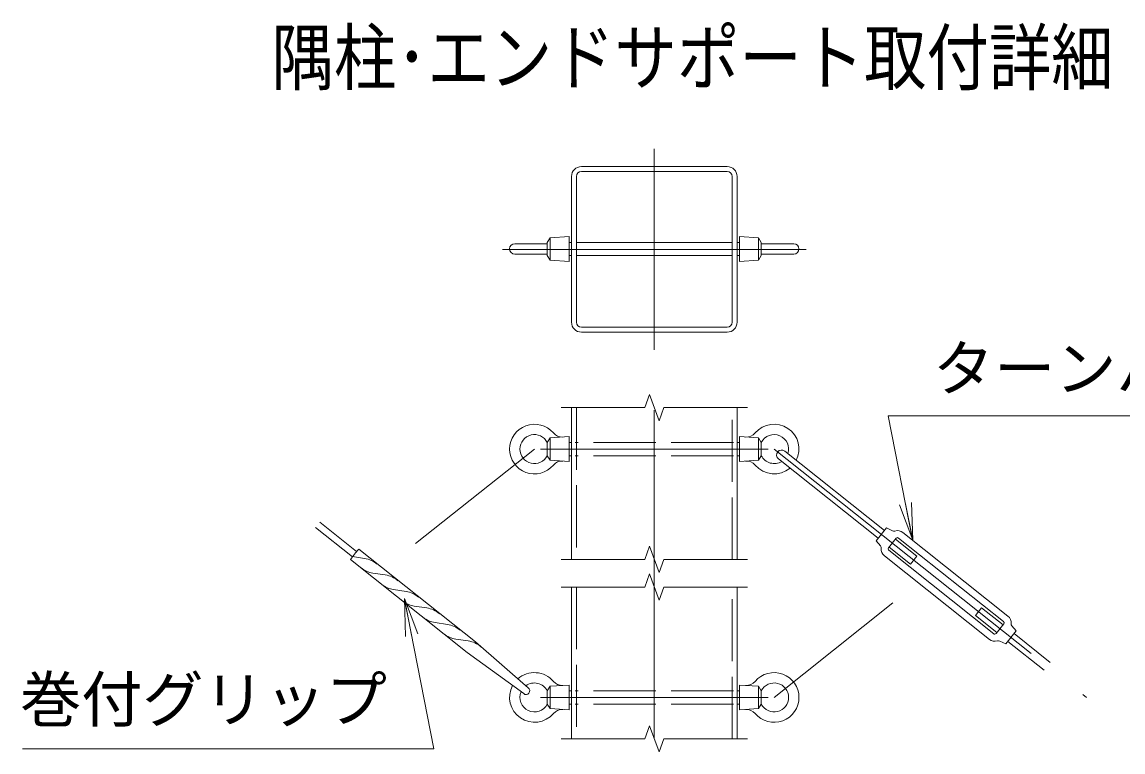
# Model space of a CAD drawing. Units: millimetres at full size; details may follow other scales. Extents: x -18900 to 18900, y -13365 to 13365.
# Drawn here: x 10818 to 16138, y -6375 to -2848 of the extents above; entities that cross this region are included whole.
import ezdxf
from ezdxf.enums import TextEntityAlignment as Align

# ---------------------------------------------------------------- set-up
doc = ezdxf.new("R2010")
doc.units = ezdxf.units.MM
doc.header["$LTSCALE"] = 50
doc.linetypes.add('DASHED', pattern=[7.5, 6, -1.5])
doc.linetypes.add('USER1', pattern=[50.8, 31.75, -6.35, 6.35, -6.35])
for name, color, linetype, lineweight in [('0-0_D-STR-TXT', 7, 'Continuous', 13), ('0-1_D-STR1', 1, 'Continuous', 18), ('0-2_D-BMK', 2, 'USER1', 13), ('0-3_D-STR3', 3, 'Continuous', 13), ('0-7_D-STR-DIM', 7, 'Continuous', 13), ('0-8_0', 7, 'Continuous', 18), ('0-A_D-TTL-TXT', 7, 'Continuous', 13)]:
    doc.layers.add(name, color=color, linetype=linetype, lineweight=lineweight)
doc.styles.add('ＭＳ ゴシック', font='')
doc.styles.get('ＭＳ ゴシック').set_extended_font_data('MS Gothic')

# ---------------------------------------------------------------- blocks, each defined once
blk = doc.blocks.new('_Open')
at = {"layer": '0-8_0'}
blk.add_line((-50, 8.33), (0, 0), dxfattribs=at)
blk.add_lwpolyline([(-50, -8.33), (0, 0), (-50, 0)], dxfattribs=at)

msp = doc.modelspace()

# ---------------------------------------------------------------- linework, layer by layer
at = {"layer": '0-0_D-STR-TXT'}
for points in [[(17253.41, -4750.56), (15002.68, -4750.56), (15121.36, -5350.08)], [(10821.25, -6358.81), (12808.15, -6358.81), (12666.17, -5635.72)]]:
    msp.add_lwpolyline(points, dxfattribs=at)
at = {"layer": '0-1_D-STR1'}
for p, q in [((14224.98, -3546.52), (13520.98, -3546.52)), ((13472.98, -3594.52), (13472.98, -4298.52)), ((13496.98, -3594.52), (13496.98, -4298.52)), ((14224.98, -3570.52), (13520.98, -3570.52)), ((14248.98, -4298.52), (14248.98, -3594.52)), ((14272.98, -4298.52), (14272.98, -3594.52)), ((13520.98, -4322.52), (14224.98, -4322.52)), ((13520.98, -4346.52), (14224.98, -4346.52)), ((13472.98, -4711.23), (13472.98, -5444.56)), ((14272.98, -5444.56), (14272.98, -4711.23)), ((13472.98, -5577.9), (13472.98, -6311.23)), ((14272.98, -6311.23), (14272.98, -5577.9))]:
    msp.add_line(p, q, dxfattribs=at)
at = {"layer": '0-1_D-STR1', "linetype": 'DASHED'}
for p, q in [((13496.98, -4711.23), (13496.98, -5444.56)), ((14248.98, -5444.56), (14248.98, -4711.23)), ((13496.98, -5577.9), (13496.98, -6311.23)), ((14248.98, -6311.23), (14248.98, -5577.9))]:
    msp.add_line(p, q, dxfattribs=at)
at = {"layer": '0-1_D-STR1'}
for centre, radius, start, end in [((13520.98, -3594.52), 48, 90, 180), ((14224.98, -3594.52), 48, 0, 90), ((13520.98, -3594.52), 24, 90, 180), ((14224.98, -3594.52), 24, 0, 90), ((13520.98, -4298.52), 48, 180, 270), ((13520.98, -4298.52), 24, 180, 270), ((14224.98, -4298.52), 24, 270, 0), ((14224.98, -4298.52), 48, 270, 0)]:
    msp.add_arc(centre, radius, start, end, dxfattribs=at)
at = {"layer": '0-2_D-BMK'}
for p, q in [((13872.98, -3461.02), (13872.98, -4432.01)), ((13139.43, -3946.52), (14606.53, -3946.52)), ((13872.98, -6311.23), (13872.98, -4711.23)), ((13293.85, -4911.23), (12720.01, -5367.83)), ((13322.98, -4911.23), (14422.98, -4911.23)), ((14452.11, -4911.23), (15961.31, -6112.07)), ((14452.11, -6111.23), (15026.11, -5654.84)), ((13322.98, -6111.23), (14422.98, -6111.23))]:
    msp.add_line(p, q, dxfattribs=at)
at = {"layer": '0-3_D-STR3'}
for p, q in [((13356.11, -3919.67), (13198.85, -3919.67)), ((13369.85, -3890.67), (13356.11, -3912.67)), ((13356.11, -3912.67), (13356.11, -3976.67)), ((13461.85, -3884.67), (13369.85, -3890.67)), ((13369.85, -3890.67), (13369.85, -3998.67)), ((13461.85, -3884.67), (13461.85, -4004.67)), ((13472.98, -3912.67), (13461.85, -3912.67)), ((13496.98, -3912.67), (14248.98, -3912.67)), ((14272.98, -3912.67), (14284.11, -3912.67)), ((14284.11, -3884.67), (14284.11, -4004.67)), ((14376.11, -3890.67), (14376.11, -3998.67)), ((14389.85, -3912.67), (14389.85, -3976.67)), ((14389.85, -3919.67), (14547.11, -3919.67)), ((13356.11, -3969.67), (13198.85, -3969.67)), ((13369.85, -3998.67), (13356.11, -3976.67)), ((13472.98, -3976.67), (13461.85, -3976.67)), ((13496.98, -3976.67), (14248.98, -3976.67)), ((14272.98, -3976.67), (14284.11, -3976.67)), ((14376.11, -3998.67), (14389.85, -3976.67)), ((14389.85, -3969.67), (14547.11, -3969.67)), ((13461.85, -4004.67), (13369.85, -3998.67)), ((14284.11, -4004.67), (14376.11, -3998.67)), ((13369.85, -4857.23), (13356.11, -4879.23)), ((13356.11, -4879.23), (13356.11, -4943.23)), ((13461.85, -4851.23), (13369.85, -4857.23)), ((13369.85, -4965.23), (13369.85, -4857.23)), ((13461.85, -4851.23), (13461.85, -4971.23)), ((13461.85, -4879.23), (13472.98, -4879.23)), ((14272.98, -4879.23), (14284.11, -4879.23)), ((14284.11, -4851.23), (14284.11, -4971.23)), ((14376.11, -4857.23), (14376.11, -4965.23)), ((14389.85, -4879.23), (14389.85, -4943.23)), ((13369.85, -4965.23), (13356.11, -4943.23)), ((13461.85, -4943.23), (13472.98, -4943.23)), ((14272.98, -4943.23), (14284.11, -4943.23)), ((14376.11, -4965.23), (14389.85, -4943.23)), ((14503.05, -4921.09), (14985.07, -5304.62)), ((13461.85, -4971.23), (13369.85, -4965.23)), ((14284.11, -4971.23), (14376.11, -4965.23)), ((14473.16, -4958.65), (14955.18, -5342.18)), ((12256.31, -5265.23), (12434.34, -5406.89)), ((12236.39, -5290.27), (12414.42, -5431.93)), ((14945.22, -5354.7), (14995.03, -5292.1)), ((14995.03, -5292.1), (15023.61, -5306.3)), ((15074.42, -5314.38), (15581.49, -5717.85)), ((14945.22, -5354.7), (14965.47, -5379.37)), ((15004.66, -5389.22), (15042.01, -5342.27)), ((15038.28, -5346.96), (15141.57, -5429.15)), ((15053.26, -5340.99), (15560.33, -5744.45)), ((13008.6, -5843.36), (12445.19, -5395.07)), ((15005.94, -5400.46), (15513.01, -5803.92)), ((12968.75, -5893.44), (12405.35, -5445.15)), ((12473.34, -5439.73), (12415.41, -5431.06)), ((14984.77, -5427.07), (15491.84, -5830.53)), ((12573.51, -5519.43), (12513.16, -5510.4)), ((12673.66, -5599.12), (12613.32, -5590.1)), ((12773.83, -5678.82), (12713.48, -5669.79)), ((15424.69, -5715.76), (15454.58, -5678.2)), ((15454.58, -5678.2), (15557.87, -5760.39)), ((15424.69, -5715.76), (15527.98, -5797.95)), ((12873.99, -5758.51), (12813.65, -5749.49)), ((15524.25, -5802.65), (15561.6, -5755.69)), ((12974.15, -5838.21), (12913.81, -5829.18)), ((13008.6, -5843.36), (13264.37, -6064.77)), ((15571.23, -5852.81), (15542.65, -5838.62)), ((15581.19, -5840.29), (15756.31, -5979.63)), ((15611.08, -5802.73), (15786.2, -5942.07)), ((12968.75, -5893.44), (13241.95, -6092.94)), ((13369.85, -6057.23), (13356.11, -6079.23)), ((13461.85, -6051.23), (13369.85, -6057.23)), ((13369.85, -6165.23), (13369.85, -6057.23)), ((13461.85, -6051.23), (13461.85, -6171.23)), ((14284.11, -6051.23), (14284.11, -6171.23)), ((14284.11, -6051.23), (14376.11, -6057.23)), ((14376.11, -6057.23), (14376.11, -6165.23)), ((14376.11, -6057.23), (14389.85, -6079.23)), ((13356.11, -6079.23), (13356.11, -6143.23)), ((13461.85, -6079.23), (13472.98, -6079.23)), ((14272.98, -6079.23), (14284.11, -6079.23)), ((14389.85, -6079.23), (14389.85, -6143.23)), ((13369.85, -6165.23), (13356.11, -6143.23)), ((13461.85, -6171.23), (13369.85, -6165.23)), ((13461.85, -6143.23), (13472.98, -6143.23)), ((14272.98, -6143.23), (14284.11, -6143.23)), ((14284.11, -6171.23), (14376.11, -6165.23)), ((14376.11, -6165.23), (14389.85, -6143.23))]:
    msp.add_line(p, q, dxfattribs=at)
at = {"layer": '0-3_D-STR3', "linetype": 'DASHED'}
for p, q in [((14254.98, -4879.23), (13490.98, -4879.23)), ((14254.98, -4943.23), (13490.98, -4943.23)), ((14254.98, -6079.23), (13490.98, -6079.23)), ((14254.98, -6143.23), (13490.98, -6143.23))]:
    msp.add_line(p, q, dxfattribs=at)
at = {"layer": '0-3_D-STR3'}
for points in [[(14284.11, -3884.67), (14376.11, -3890.67), (14389.85, -3912.67)], [(14284.11, -4851.23), (14376.11, -4857.23), (14389.85, -4879.23)], [(15008.39, -5384.52), (15111.68, -5466.71), (15141.57, -5429.15)], [(15571.23, -5852.81), (15621.04, -5790.21), (15600.79, -5765.55)]]:
    msp.add_lwpolyline(points, dxfattribs=at)
for centre, radius, start, end in [((13198.85, -3944.67), 25, 90, 270), ((14547.11, -3944.67), 25, 270, 90), ((13293.85, -4911.23), 120, 40.33299, 319.66701), ((13428.01, -4797.32), 56, 220.33299, 273.7314), ((14317.94, -4797.32), 56, 266.2686, 319.66701), ((14452.11, -4911.23), 120, 333.02839, 139.66701), ((13293.85, -4911.23), 70, 27.20289, 332.79711), ((14452.11, -4911.23), 70, 341.54247, 152.79711), ((14452.11, -4911.23), 70, 207.20289, 301.44039), ((14488.1, -4939.87), 24, 51.49143, 231.49143), ((13428.01, -5025.14), 56, 86.2686, 139.66701), ((14317.94, -5025.14), 56, 40.33299, 93.7314), ((14452.11, -4911.23), 120, 220.33299, 309.95447), ((15030.73, -5291.97), 16, 243.59068, 287.61032), ((15048.27, -5347.25), 42, 51.49143, 107.61032), ((15048.27, -5347.25), 8, 51.49143, 141.49143), ((12778.3, -5701.02), 452.29, 137.43473, 145.54859), ((14953.11, -5389.52), 16, 355.37255, 39.39218), ((15010.92, -5394.2), 42, 175.37255, 231.49143), ((15010.92, -5394.2), 8, 141.49143, 231.49143), ((12455.59, -5558.41), 120, 49.121, 81.49181), ((12530.92, -5391.72), 120, 231.49173, 261.49182), ((12555.75, -5638.1), 120, 49.121, 81.49181), ((12631.08, -5471.42), 120, 231.49173, 261.49182), ((12655.91, -5717.8), 120, 49.11991, 81.49181), ((12731.24, -5551.11), 120, 231.49054, 261.49036), ((12756.07, -5797.5), 120, 49.12006, 81.49181), ((12831.4, -5630.81), 120, 231.49173, 261.49182), ((15555.34, -5750.71), 8, 321.49143, 51.49143), ((15555.34, -5750.71), 42, 355.37255, 51.49143), ((12856.23, -5877.19), 120, 49.121, 81.49181), ((15613.15, -5755.39), 16, 175.37255, 219.39218), ((12931.56, -5710.5), 120, 231.49173, 261.49182), ((12956.4, -5956.89), 120, 49.11991, 81.49037), ((15517.99, -5797.66), 42, 231.49143, 287.61032), ((15517.99, -5797.66), 8, 231.49143, 321.49143), ((15535.53, -5852.95), 16, 63.59068, 107.61032), ((13293.85, -6111.23), 120, 40.33299, 131.53741), ((14452.11, -6111.23), 120, 220.33299, 139.66701), ((13293.85, -6111.23), 120, 151.44538, 319.66701), ((13293.85, -6111.23), 70, 27.20289, 126.04626), ((13428.01, -5997.32), 56, 220.33299, 273.7314), ((14317.94, -5997.32), 56, 266.2686, 319.66701), ((14452.11, -6111.23), 70, 207.20289, 152.79711), ((13293.85, -6111.23), 70, 156.93654, 332.79711), ((13253.16, -6078.85), 18, 231.48971, 51.48971), ((13428.01, -6225.14), 56, 86.2686, 139.66701), ((14317.94, -6225.14), 56, 40.33299, 93.7314)]:
    msp.add_arc(centre, radius, start, end, dxfattribs=at)
at = {"layer": '0-7_D-STR-DIM'}
for p, q in [((13849.89, -4647.8), (13826.81, -4711.23)), ((13896.07, -4774.66), (13849.89, -4647.8)), ((13422.98, -4711.23), (13826.81, -4711.23)), ((13919.15, -4711.23), (13896.07, -4774.66)), ((13919.15, -4711.23), (14322.98, -4711.23)), ((13849.89, -5381.13), (13826.81, -5444.56)), ((13896.07, -5507.99), (13849.89, -5381.13)), ((13422.98, -5444.56), (13826.81, -5444.56)), ((13919.15, -5444.56), (13896.07, -5507.99)), ((13919.15, -5444.56), (14322.98, -5444.56)), ((13849.89, -5514.47), (13826.81, -5577.9)), ((13896.07, -5641.33), (13849.89, -5514.47)), ((13422.98, -5577.9), (13826.81, -5577.9)), ((13919.15, -5577.9), (13896.07, -5641.33)), ((13919.15, -5577.9), (14322.98, -5577.9)), ((13849.89, -6247.8), (13826.81, -6311.23)), ((13896.07, -6374.66), (13849.89, -6247.8)), ((13422.98, -6311.23), (13826.81, -6311.23)), ((13919.15, -6311.23), (13896.07, -6374.66)), ((13919.15, -6311.23), (14322.98, -6311.23))]:
    msp.add_line(p, q, dxfattribs=at)

# ---------------------------------------------------------------- block references
at = {"layer": '0-0_D-STR-TXT', "xscale": 3.6, "yscale": 3.6}
for p, rotation in [((15121.75, -5352.04), 281.1979), ((12665.79, -5633.75), 101.10829)]:
    msp.add_blockref('_Open', p, dxfattribs=dict(at, rotation=rotation))

# ---------------------------------------------------------------- texts
at = {"layer": '0-0_D-STR-TXT', "style": 'ＭＳ ゴシック'}
for s, p in [('ターンバックル', (15219.27, -4694.49)), ('巻付グリップ', (10808.68, -6293.61))]:
    msp.add_text(s, height=216.6, dxfattribs=at).set_placement(p, align=Align.BOTTOM_LEFT)
at = {"layer": '0-A_D-TTL-TXT', "style": 'ＭＳ ゴシック', "width": 0.85}
msp.add_text('隅柱･エンドサポート取付詳細', height=259.9, dxfattribs=at).set_placement((12023.93, -3227.21), align=Align.BOTTOM_LEFT)

doc.saveas('drawing.dxf')
